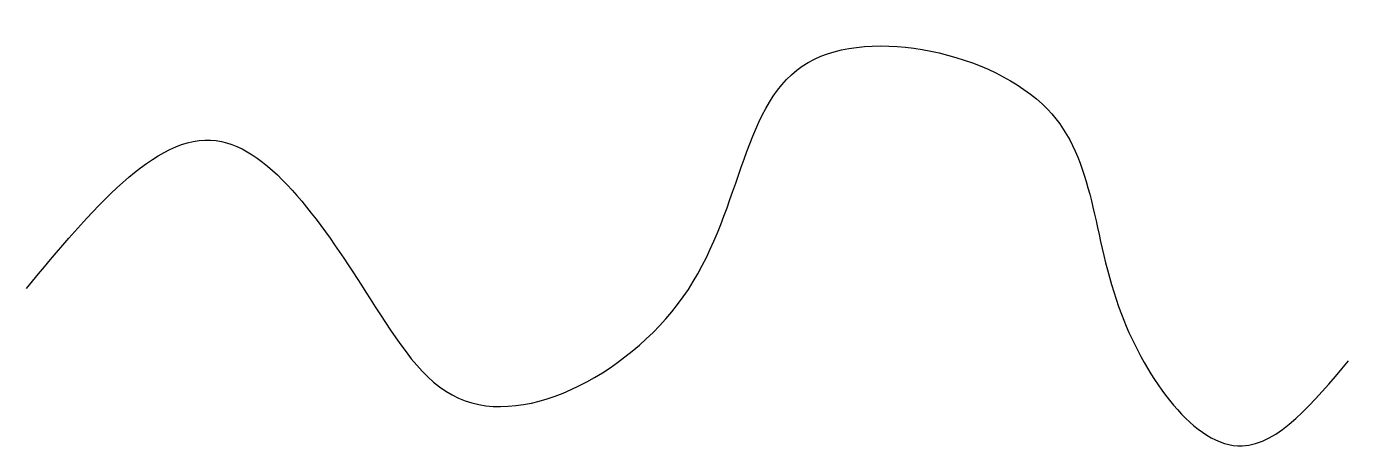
# Model space of a CAD drawing. Header units: millimetres. Extents: x 1451 to 4713, y 1277 to 2316.
import ezdxf

# ---------------------------------------------------------------- set-up
doc = ezdxf.new("R2010")
doc.units = ezdxf.units.MM

msp = doc.modelspace()

# ---------------------------------------------------------------- linework, layer by layer
msp.add_open_spline([(1451.2, 1669.3), (1610.3, 1861.5), (1915.4, 2230.1), (2264.5, 1702.5), (2547.1, 1248.5), (3218.9, 1610), (3216.7, 2383.8), (4104.1, 2193.8), (4067.1, 1650.9), (4425, 1148.8), (4625.7, 1387.7), (4712.5, 1491)], degree=3, knots=[0, 0, 0, 0, 593.518958, 1138.077329, 1466.529998, 2093.570988, 2727.051849, 3327.954117, 3865.489967, 4306.557469, 4642.454341, 4642.454341, 4642.454341, 4642.454341])

doc.saveas('drawing.dxf')
